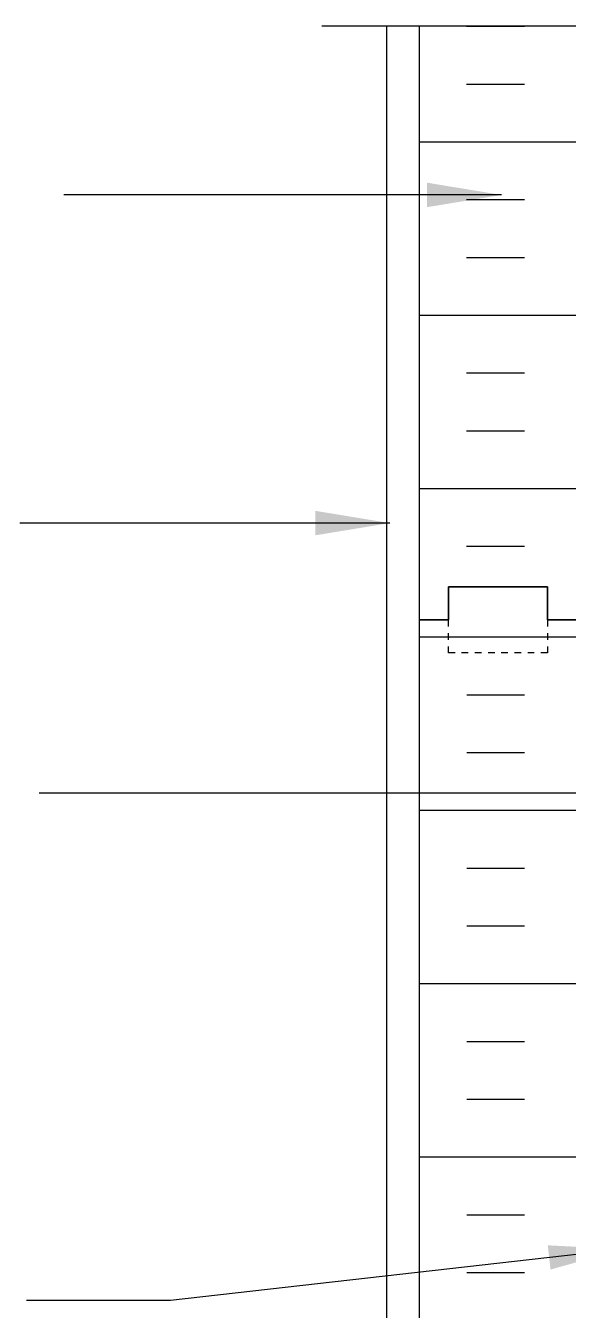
# Model space of a CAD drawing. Header units: inches. Extents: x 99.6 to 147.8, y 81.8 to 160.
# Drawn here: x 115.68 to 123.89, y 139.58 to 159.03 of the extents above; entities that cross this region are included whole.
import ezdxf

# ---------------------------------------------------------------- set-up
doc = ezdxf.new("R2010")
doc.units = ezdxf.units.IN
doc.header["$LTSCALE"] = 0.5
doc.header["$MEASUREMENT"] = 0
doc.linetypes.add('DASHED2', pattern=[0.375, 0.25, -0.125])
for name, color, linetype in [('HATCH', 12, 'Continuous'), ('LINE50', 5, 'Continuous'), ('LINE9', 9, 'Continuous'), ('TEXT', 4, 'Continuous')]:
    doc.layers.add(name, color=color, linetype=linetype)
doc.styles.add('DIM', font='romans.shx', dxfattribs={"width": 0.7})
doc.dimstyles.new('ext_12', dxfattribs={"dimscale": 12, "dimtxt": 0.09375, "dimasz": 0.09375, "dimexe": 0.09375, "dimexo": 0.0625, "dimgap": 0.0625, "dimtad": 1, "dimdec": 1, "dimzin": 3, "dimdsep": 46, "dimlunit": 4, "dimtxsty": 'DIM', "dimcen": 0.09, "dimdle": 0.09375, "dimclrt": 4, "dimadec": 0, "dimazin": 0, "dimtfac": 1, "dimtdec": 1, "dimtmove": 2, "dimatfit": 3, "dimfxl": 1, "dimfrac": 2, "dimtolj": 1, "dimtzin": 0, "dimarcsym": 0})

msp = doc.modelspace()

# ---------------------------------------------------------------- hatches: boundary and pattern name
at = {"layer": 'HATCH'}
h = msp.add_hatch(dxfattribs=at)
h.set_pattern_fill('INSUL', color=256, scale=7, style=0)
h.set_pattern_definition([(0, (-2801.893982370488, -264.9750514986376), (0, 2.625), []), (0, (-2801.893982370488, -264.1000514986376), (0, 2.625), [0.875, -0.875]), (0, (-2801.893982370488, -263.2250514986376), (0, 2.625), [0.875, -0.875])])
h.paths.add_polyline_path([(121.6425993409961, 132.0344625640741), (122.0800993409961, 132.0344625640741), (122.0800993409961, 132.5344625640741), (123.5800993409961, 132.5344625640741), (123.5800993409961, 132.0344625640741), (124.2675993409961, 132.0344625640741), (124.2675993409961, 150.0344625640741), (123.5800993409961, 150.0344625640741), (123.5800993409961, 150.5344625640741), (122.0800993409961, 150.5344625640741), (122.0800993409961, 150.0344625640741), (121.6425993409961, 150.0344625640741)])

# ---------------------------------------------------------------- linework, layer by layer
for p, q in [((122.3560176295113, 159.0249485013624), (123.2310176295113, 159.0249485013624)), ((122.3560176295113, 158.1499485013624), (123.2310176295113, 158.1499485013624)), ((121.6425993409961, 157.2749485013624), (124.2675993409961, 157.2749485013624)), ((122.3560176295113, 156.3999485013624), (123.2310176295113, 156.3999485013624)), ((122.3560176295113, 155.5249485013624), (123.2310176295113, 155.5249485013624)), ((121.6425993409961, 154.6499485013624), (124.2675993409961, 154.6499485013624)), ((122.3560176295113, 153.7749485013624), (123.2310176295113, 153.7749485013624)), ((122.3560176295113, 152.8999485013624), (123.2310176295113, 152.8999485013624)), ((121.6425993409961, 152.0249485013624), (124.2675993409961, 152.0249485013624)), ((122.3560176295113, 151.1499485013624), (123.2310176295113, 151.1499485013624))]:
    msp.add_line(p, q, dxfattribs=at)
at = {"layer": 'LINE50'}
for p, q in [((121.6425993409961, 150.0344625640741), (121.6425993409961, 159.0344625640741)), ((121.6425993409961, 132.0344625640741), (121.6425993409961, 150.0344625640741))]:
    msp.add_line(p, q, dxfattribs=at)
for points in [[(121.6425993409961, 150.0344625640741), (122.0800993409961, 150.0344625640741), (122.0800993409961, 150.5344625640741), (123.5800993409961, 150.5344625640741), (123.5800993409961, 150.0344625640741), (124.2675993409961, 150.0344625640741)], [(124.2675993409961, 150.0344625640741), (123.5800993409961, 150.0344625640741), (123.5800993409961, 150.5344625640741), (122.0800993409961, 150.5344625640741), (122.0800993409961, 150.0344625640741), (121.6425993409961, 150.0344625640741)]]:
    msp.add_lwpolyline(points, dxfattribs=at)
at = {"layer": 'LINE9'}
for p, q in [((120.1631552503631, 159.0344625640741), (126.2881552503631, 159.0344625640741)), ((121.1425993409961, 159.0344625640741), (121.1425993409961, 131.5344625640741))]:
    msp.add_line(p, q, dxfattribs=at)
at = {"layer": 'LINE9', "linetype": 'DASHED2', "ltscale": 0.15}
msp.add_lwpolyline([(123.5800993409961, 150.0344625640741), (123.5800993409961, 150.0344625640741), (123.5800993409961, 149.5344625640741), (122.0800993409961, 149.5344625640741), (122.0800993409961, 150.0344625640741), (122.0800993409961, 150.0344625640741)], dxfattribs=at)

# ---------------------------------------------------------------- leaders
at = {"layer": 'TEXT'}
for points in [[(122.8829335772049, 156.4713028677491), (116.2553922370889, 156.4713028677491)], [(121.1914344040737, 151.5018414005113), (115.5927627988083, 151.5018414005113)], [(125.9658636884573, 147.4110533730155), (115.881198067974, 147.4110533730155)], [(124.7230054152223, 140.5066379587732), (117.8700732583277, 139.7291824360441), (115.6890027948702, 139.7291824360441)]]:
    msp.add_leader(points, dimstyle='ext_12', dxfattribs=at)

doc.saveas('drawing.dxf')
